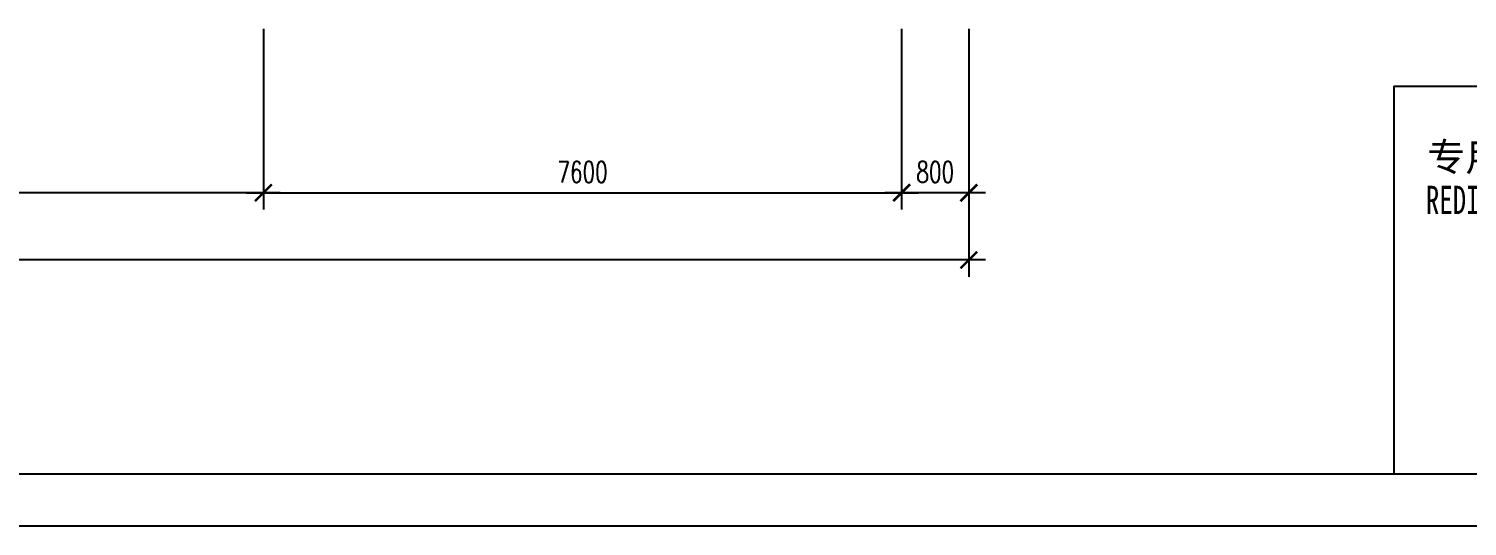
# Model space of a CAD drawing. Extents: x 243000 to 1039751, y -184758 to -16773.
# Drawn here: x 851508 to 868637, y -101127 to -95208 of the extents above; entities that cross this region are included whole.
import ezdxf

# ---------------------------------------------------------------- set-up
doc = ezdxf.new("R2010")
doc.units = 0
doc.header["$LTSCALE"] = 1000
doc.header["$MEASUREMENT"] = 0
doc.layers.get('0').update_dxf_attribs({"linetype": 'CONTINUOUS'})
doc.layers.add('轴线标注', color=1, linetype='CONTINUOUS')
doc.styles.add('DIM_FONT', font='romans.shx', dxfattribs={"width": 0.7, "height": 250, "bigfont": 'hztxt.shx'})
doc.styles.add('宋体', font='simhei.ttf')

# ---------------------------------------------------------------- blocks, each defined once
blk = doc.blocks.new('_ArchTick')
at = {"color": 0, "linetype": 'ByBlock', "const_width": 0.15}
blk.add_lwpolyline([(-0.5, -0.5), (0.5, 0.5)], dxfattribs=at)
blk = doc.blocks.new('fasdfa')
at = {"color": 4}
for p, q in [((918276.1, -134253.8), (927634, -134253.8)), ((918276.1, -134253.8), (918276.1, -136065.5)), ((927634, -136065.5), (899892.1, -136065.5)), ((927877.7, -136309.2), (898917, -136309.2))]:
    blk.add_line(p, q, dxfattribs=at)
at = {"color": 4, "linetype": 'Continuous', "style": '宋体'}
blk.add_text('专用章', height=132, dxfattribs=at).set_placement((918431.3, -134650.1))
at = {"color": 4, "linetype": 'Continuous', "style": '宋体', "width": 0.7}
blk.add_text('REDISTERED ENGINEER STAMP', height=132, dxfattribs=at).set_placement((918425.7, -134850.8))

msp = doc.modelspace()

# ---------------------------------------------------------------- linework, layer by layer
at = {"layer": '轴线标注', "color": 1}
for p, q in [((854302, -95208), (854302, -97359.1)), ((854302, -95208), (854302, -97359.1)), ((861902, -95208), (861902, -97359.1)), ((861902, -95208), (861902, -97359.1)), ((862702, -95208), (862702, -97359.1)), ((862702, -95959.1), (862702, -98159.1)), ((854502, -97159.1), (846002, -97159.1)), ((854102, -97159.1), (862102, -97159.1)), ((862902, -97159.1), (861702, -97159.1)), ((862902, -97959.1), (827002, -97959.1))]:
    msp.add_line(p, q, dxfattribs=at)

# ---------------------------------------------------------------- block references
at = {"color": 4, "lineweight": 5, "xscale": 2.547089064726606, "yscale": 2.547089064610191, "zscale": 2.5470890645979}
msp.add_blockref('fasdfa', (-1471167.9, 246064.5), dxfattribs=at)
at = {"layer": '轴线标注', "color": 1, "xscale": 200, "yscale": 200, "zscale": 200}
for p in [(854302, -97159.1), (861902, -97159.1), (862702, -97159.1), (862702, -97959.1)]:
    msp.add_blockref('_ArchTick', p, dxfattribs=at)
at = {"layer": '轴线标注', "color": 1, "xscale": 200, "yscale": 200, "zscale": 200, "rotation": 180}
for p in [(854302, -97159.1), (861902, -97159.1)]:
    msp.add_blockref('_ArchTick', p, dxfattribs=at)

# ---------------------------------------------------------------- texts
at = {"layer": '轴线标注', "color": 1, "char_height": 250, "attachment_point": 5, "style": 'DIM_FONT'}
for s, insert in [('\\A1;7600', (858102, -96914.1)), ('\\A1;800', (862302, -96914.1))]:
    msp.add_mtext(s, dxfattribs=dict(at, insert=insert))

doc.saveas('drawing.dxf')
